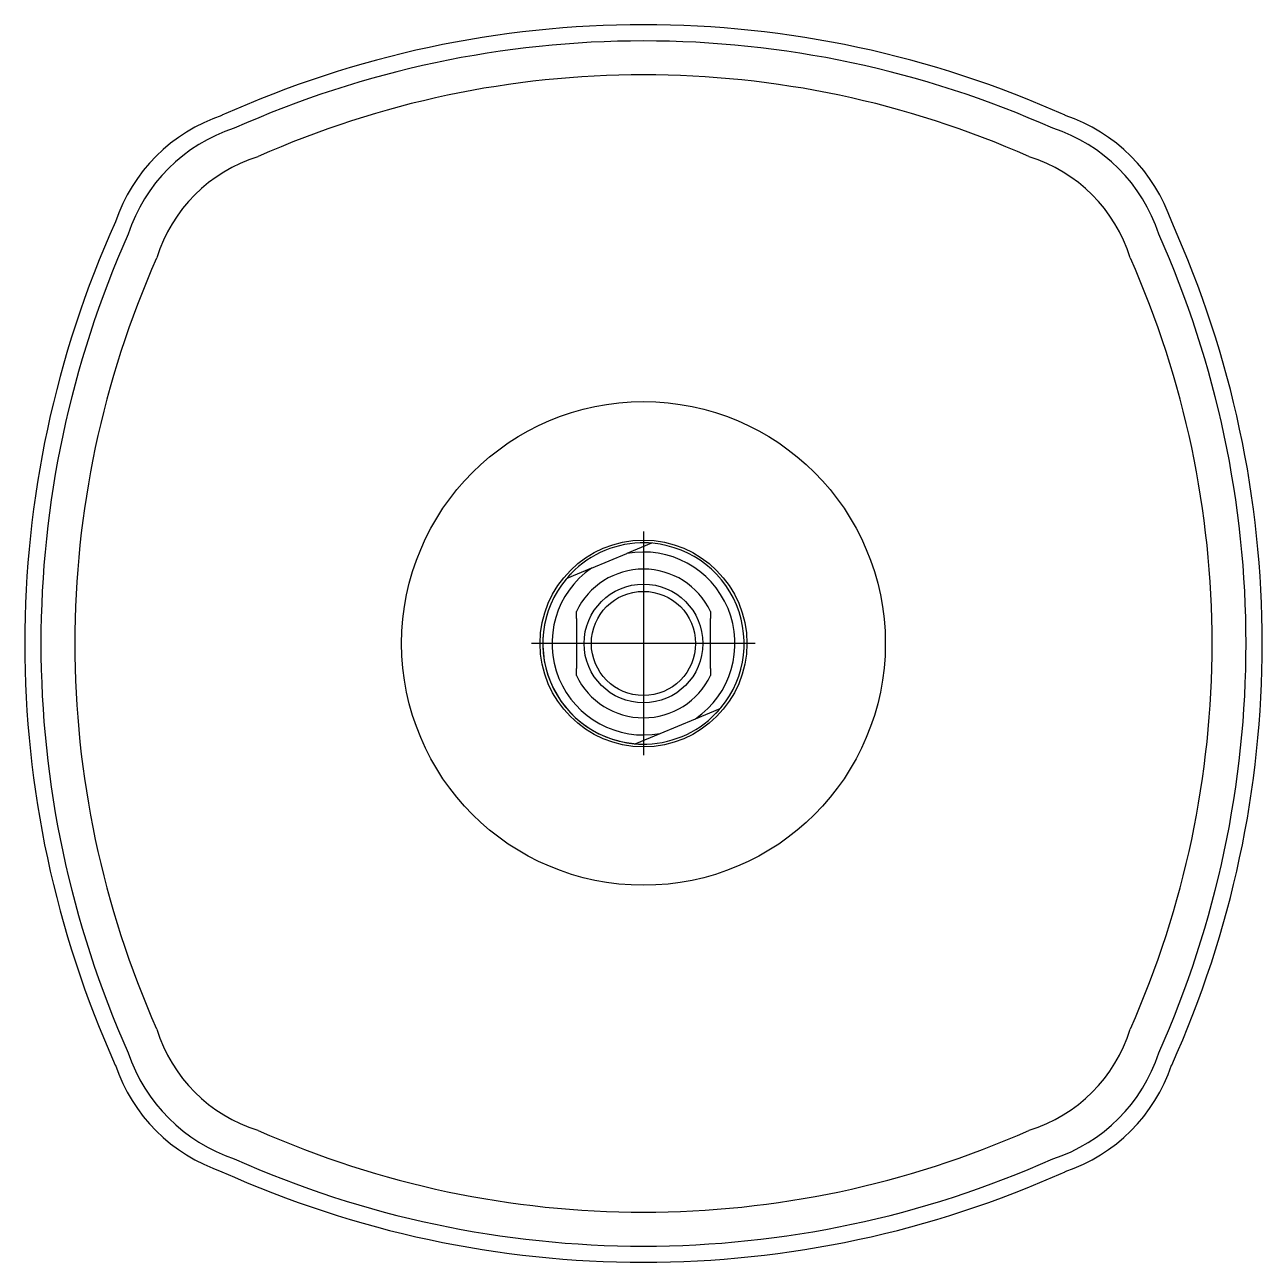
# Model space of a CAD drawing. Header units: millimetres. Extents: x -60 to 7633, y -2614 to 2146.
# Drawn here: x 3582.5 to 3803.9, y -1087.1 to -865.8 of the extents above; entities that cross this region are included whole.
import ezdxf
from ezdxf.lldxf.tags import DXFTag

# ---------------------------------------------------------------- set-up
doc = ezdxf.new("R2010")
doc.units = ezdxf.units.MM
doc.layers.get('0').update_dxf_attribs({"color": 250})
tags = doc.linetypes.add('CENTER2', pattern=[28.575, 19.05, -3.175, 3.175, -3.175]).pattern_tags.tags
tags[10:11] = [DXFTag(74, 4), DXFTag(75, 0), DXFTag(340, '0'), DXFTag(46, 0.0), DXFTag(50, 0.0), DXFTag(44, 0.0), DXFTag(45, 0.0)]
tags[8:9] = [DXFTag(74, 4), DXFTag(75, 0), DXFTag(340, '0'), DXFTag(46, 0.0), DXFTag(50, 0.0), DXFTag(44, 0.0), DXFTag(45, 0.0)]
tags[6:7] = [DXFTag(74, 4), DXFTag(75, 0), DXFTag(340, '0'), DXFTag(46, 0.0), DXFTag(50, 0.0), DXFTag(44, 0.0), DXFTag(45, 0.0)]
tags[4:5] = [DXFTag(74, 4), DXFTag(75, 0), DXFTag(340, '0'), DXFTag(46, 0.0), DXFTag(50, 0.0), DXFTag(44, 0.0), DXFTag(45, 0.0)]

msp = doc.modelspace()

# ---------------------------------------------------------------- linework, layer by layer
at = {"linetype": 'CENTER2'}
for p, q in [((3693.2, -956.42), (3693.2, -996.42)), ((3713.2, -976.42), (3673.2, -976.42))]:
    msp.add_line(p, q, dxfattribs=at)
at = {"linetype": 'Continuous'}
for p, q in [((3683.92, -962.95), (3690.24, -960.33)), ((3694.66, -958.5), (3690.24, -960.33)), ((3683.92, -962.95), (3679.5, -964.78)), ((3681.2, -971.97), (3681.2, -970.69)), ((3705.2, -970.69), (3705.2, -971.97)), ((3681.2, -971.97), (3681.2, -980.88)), ((3705.2, -980.88), (3705.2, -971.97)), ((3681.2, -982.16), (3681.2, -980.88)), ((3705.2, -980.88), (3705.2, -982.16)), ((3702.49, -989.9), (3706.91, -988.06)), ((3696.16, -992.52), (3702.49, -989.9)), ((3691.74, -994.35), (3696.16, -992.52))]:
    msp.add_line(p, q, dxfattribs=at)
for radius in [43.25, 18.5, 10.62, 9.32]:
    msp.add_circle((3693.2, -976.42), radius, dxfattribs=at)
for centre, radius, start, end in [((3693.2, -1049.27), 183.51, 65.7429, 114.2555), ((3693.2, -1048), 179.34, 65.9155, 114.0846), ((3693.2, -1044.54), 169.82, 66.0504, 113.9499), ((3627.52, -910.73), 30.36, 108.64, 161.3731), ((3758.95, -910.68), 30.29, 18.5617, 71.4379), ((3629.1, -912.33), 29.5, 107.9494, 162.0514), ((3757.3, -912.33), 29.5, 17.9496, 72.0505), ((3632.34, -915.56), 27.42, 107.1836, 162.814), ((3754.06, -915.57), 27.43, 17.1884, 72.8085), ((3766.05, -976.43), 183.51, 155.7431, 204.2554), ((3620.35, -976.43), 183.52, 335.7447, 24.2565), ((3764.77, -976.42), 179.34, 155.9156, 204.0844), ((3621.63, -976.42), 179.34, 335.9155, 24.0845), ((3761.29, -976.42), 169.79, 156.0462, 203.9541), ((3625.11, -976.42), 169.79, 336.0461, 23.954), ((3693.2, -976.42), 18, 88.9435, 136.0565), ((3693.2, -976.42), 16.36, 304.5731, 100.4269), ((3693.2, -976.42), 18, 316.0565, 88.9435), ((3693.67, -965.17), 6.74, 81.5149, 91.1477), ((3693.2, -976.42), 18, 136.0565, 268.6411), ((3693.2, -976.42), 18, 136.0565, 268.9435), ((3693.2, -976.42), 16.36, 124.5731, 280.4269), ((3685.33, -969.16), 7.29, 134.2179, 143.1195), ((3693.2, -976.42), 13.3, 25.5438, 154.4562), ((3693.2, -976.42), 13.3, 205.5438, 334.4562), ((3693.2, -976.42), 18, 268.9435, 316.0565), ((3701.08, -983.69), 7.29, 314.2179, 323.1195), ((3692.74, -987.68), 6.74, 261.5141, 271.147), ((3632.34, -1037.28), 27.43, 197.1892, 252.8119), ((3754.07, -1037.29), 27.42, 287.1823, 342.8172), ((3629.55, -1040.08), 30.06, 198.4913, 251.509), ((3757.35, -1040.58), 29.43, 287.8792, 342.1204), ((3627.53, -1042.1), 30.38, 198.6493, 251.3514), ((3758.95, -1042.17), 30.29, 288.5612, 341.4243), ((3693.2, -908.3), 169.82, 246.0502, 293.9498), ((3693.2, -904.85), 179.35, 245.9156, 294.0845), ((3693.2, -903.57), 183.52, 245.7453, 294.2564)]:
    msp.add_arc(centre, radius, start, end, dxfattribs=at)

doc.saveas('drawing.dxf')
